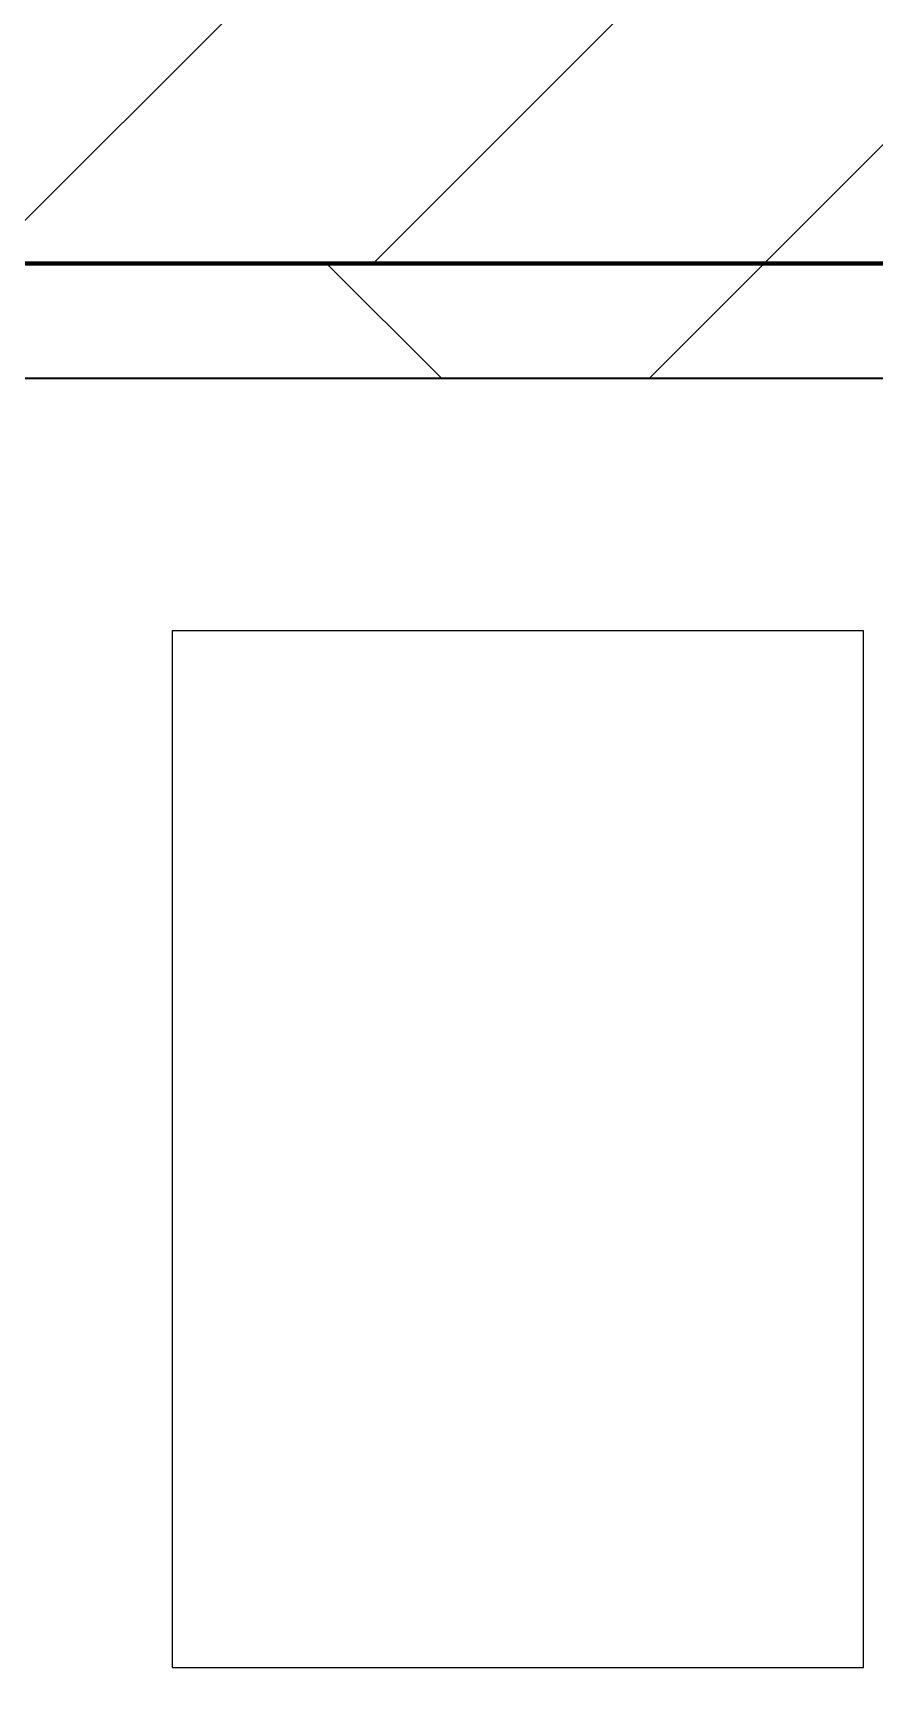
# Model space of a CAD drawing. Header units: millimetres. Extents: x -794868 to -715506, y -16735 to 22434.
# Drawn here: x -730593 to -730227, y 7328 to 8044 of the extents above; entities that cross this region are included whole.
import ezdxf
from ezdxf.xclip import XClip

# ---------------------------------------------------------------- set-up
doc = ezdxf.new("R2010")
doc.units = ezdxf.units.MM
doc.header["$XCLIPFRAME"] = 0
doc.layers.add('000 - WIPEOUT', color=250, linetype='Continuous')
doc.layers.add('A11_ALU.SOLID SHEET', color=2, linetype='Continuous')
for name, color, linetype, lineweight in [('A-GLAZ-CURT', 2, 'Continuous', 9), ('A-WALL', 5, 'Continuous', 35), ('A-WALL-FNSH', 2, 'Continuous', 35), ('A-WALL-PATT', 1, 'Continuous', 35)]:
    doc.layers.add(name, color=color, linetype=linetype, lineweight=lineweight)

# ---------------------------------------------------------------- blocks, each defined once
blk = doc.blocks.new('PPLS-PP19_Custom Tile Pattern - Custom Tile Pattern-V49-4262-01 ENLARGED UPPER PLATFORM LEVEL - REFLECTED CEILING PLAN - SHEET 3')
at = {"layer": 'A-GLAZ-CURT'}
for p, q in [((-300, 0), (300, 0)), ((300, 0), (-300, 0)), ((195.99, 0), (197.58, 0)), ((197.58, 0), (195.99, 0)), ((199.65, 0), (213.31, 0)), ((213.31, 0), (199.65, 0)), ((230.06, 0), (300, 0)), ((-300, -50), (300, -50)), ((300, -50), (-300, -50))]:
    blk.add_line(p, q, dxfattribs=at)
for points, knots in [([(-36.33, 0), (-36.43, 0), (-37.27, 0), (-45.02, 0), (-46.13, 0), (-60.59, 0), (-81.23, 0), (-99.51, 0), (-114.02, 0), (-117.28, 0), (-118.78, 0)], [-1855.773136, -1855.773136, -1855.773136, -1855.773136, -1810.870157, -1672.078046, -1405.135169, -1060.00838, -740.068933, -229.489605, -116.330425, 0, 0, 0, 0]), ([(-115.82, 0), (-114.96, 0), (-110.41, 0), (-96.78, 0), (-71.33, 0), (-42.53, 0), (-12.78, 0), (4.23, 0), (9.64, 0), (10.14, 0), (10.18, 0)], [-5724.064692, -5724.064692, -5724.064692, -5724.064692, -5430.283136, -5103.229623, -4799.173296, -4065.652676, -3589.737505, -3285.047089, -3066.359526, -3044.715262, -3044.715262, -3044.715262, -3044.715262]), ([(-29.03, 0), (-33.97, 0), (-43.74, 0), (-56.37, 0), (-71.66, 0), (-77.83, 0), (-82.66, 0), (-83.28, 0), (-83.28, 0)], [-2680.714891, -2680.714891, -2680.714891, -2680.714891, -2413.671296, -2161.752162, -2006.592567, -1646.621388, -1424.436217, -1393.971743, -1393.971743, -1393.971743, -1393.971743]), ([(-36.62, 0), (-36.62, 0), (-40.35, 0), (-44.32, 0), (-56.36, 0), (-68.57, 0), (-72.82, 0)], [-4069.478503, -4069.478503, -4069.478503, -4069.478503, -3858.647035, -3538.256648, -2842.901703, -2490.180003, -2490.180003, -2490.180003, -2490.180003]), ([(-72.82, 0), (-70.93, 0), (-61.44, 0), (-48.14, 0), (-36.49, 0), (-33.57, 0), (-29.94, 0), (-28.57, 0)], [-1173.556754, -1173.556754, -1173.556754, -1173.556754, -1073.56893, -651.549973, -296.515819, -83.513472, 0, 0, 0, 0]), ([(-72.25, 0), (-68.63, 0), (-60.64, 0), (-54.4, 0), (-48.53, 0), (-30.79, 0), (-18.03, 0), (8.61, 0), (15.02, 0), (22.91, 0), (31, 0), (39.04, 0), (51.19, 0), (58.74, 0), (61.34, 0), (61.45, 0)], [-4234.633075, -4234.633075, -4234.633075, -4234.633075, -4008.285538, -3689.699207, -3546.54457, -3315.260113, -2864.387349, -2439.246196, -2084.094819, -1956.422387, -1818.904206, -1645.594513, -1443.202566, -1228.752106, -1120.932285, -1120.932285, -1120.932285, -1120.932285]), ([(-6.03, 0), (-6.75, 0), (-14.59, 0), (-25.64, 0), (-40, 0), (-56.07, 0), (-67.14, 0), (-71.93, 0)], [-2557.56082, -2557.56082, -2557.56082, -2557.56082, -2518.50168, -2125.455881, -1792.521578, -1466.981642, -1217.886105, -1217.886105, -1217.886105, -1217.886105]), ([(-26.75, 0), (-27.82, 0), (-36.18, 0), (-51.19, 0), (-64.83, 0), (-71.7, 0)], [-8718.362214, -8718.362214, -8718.362214, -8718.362214, -8532.293389, -8073.216054, -7672.158748, -7672.158748, -7672.158748, -7672.158748]), ([(-66.39, 0), (-66.39, 0), (-63.63, 0), (-53.63, 0), (-34.42, 0), (-29.82, 0), (-29.19, 0)], [-2493.31794, -2493.31794, -2493.31794, -2493.31794, -2315.303971, -1809.437387, -963.711516, -666.19313, -666.19313, -666.19313, -666.19313]), ([(31.18, 0), (25.97, 0), (11.99, 0), (-16.92, 0), (-47.42, 0), (-65.77, 0), (-66.37, 0), (-66.38, 0)], [-4496.803627, -4496.803627, -4496.803627, -4496.803627, -4222.080604, -3745.412743, -2981.410125, -2542.574734, -2498.224237, -2498.224237, -2498.224237, -2498.224237]), ([(-63.63, 0), (-61.49, 0), (-57.39, 0), (-54.49, 0), (-45.2, 0), (-40.79, 0), (-40.46, 0), (-40.44, 0)], [-2969.237017, -2969.237017, -2969.237017, -2969.237017, -2851.217951, -2734.127174, -2474.780881, -2410.990208, -2350.645972, -2350.645972, -2350.645972, -2350.645972]), ([(-58.83, 0), (-58.37, 0), (-57.29, 0), (-54.23, 0), (-46.33, 0), (-42.62, 0), (-41.76, 0)], [-4859.52896, -4859.52896, -4859.52896, -4859.52896, -4680.891996, -4469.85053, -4321.566175, -4270.495146, -4270.495146, -4270.495146, -4270.495146]), ([(-51.83, 0), (-51.83, 0), (-51.78, 0), (-47.4, 0), (-46.01, 0), (-40.22, 0), (-36.78, 0)], [-632.814994, -632.814994, -632.814994, -632.814994, -627.965721, -508.377888, -260.442412, 0, 0, 0, 0]), ([(76.63, 0), (74.8, 0), (67.65, 0), (53.52, 0), (37, 0), (24.07, 0), (12.82, 0), (-2.9, 0), (-20.62, 0), (-32.81, 0), (-44.85, 0), (-51.43, 0), (-51.79, 0)], [-3095.572228, -3095.572228, -3095.572228, -3095.572228, -2950.589685, -2634.532728, -2313.748533, -2106.613311, -1925.670641, -1617.263037, -1290.787923, -1039.307308, -819.71621, -644.910881, -644.910881, -644.910881, -644.910881]), ([(-41.76, 0), (-39.9, 0), (-37.72, 0), (-36.92, 0), (-36.77, 0)], [-4270.495146, -4270.495146, -4270.495146, -4270.495146, -4161.040818, -4106.245333, -4106.245333, -4106.245333, -4106.245333]), ([(-36.78, 0), (-32.43, 0), (-22.42, 0), (-11.52, 0), (-5.98, 0)], [-6191.144455, -6191.144455, -6191.144455, -6191.144455, -5862.463379, -5546.233574, -5546.233574, -5546.233574, -5546.233574]), ([(-36.29, 0), (-36.29, 0), (-34.66, 0), (-28.88, 0), (-26.95, 0), (-26.54, 0)], [-9150.272121, -9150.272121, -9150.272121, -9150.272121, -9057.163041, -8919.836787, -8834.607043, -8834.607043, -8834.607043, -8834.607043]), ([(30.82, 0), (29.27, 0), (20.14, 0), (3.54, 0), (-16.58, 0), (-34.76, 0), (-36.04, 0)], [-10462.034656, -10462.034656, -10462.034656, -10462.034656, -10363.088938, -9884.23066, -9424.652049, -9182.880979, -9182.880979, -9182.880979, -9182.880979]), ([(-33.34, 0), (-33.34, 0), (-32.93, 0), (-31.16, 0), (-30.52, 0)], [-2415.024266, -2415.024266, -2415.024266, -2415.024266, -2357.633367, -2323.618664, -2323.618664, -2323.618664, -2323.618664]), ([(70.61, 0), (66.16, 0), (55.8, 0), (39.61, 0), (24.74, 0), (2.64, 0), (-17.84, 0), (-30.57, 0), (-31.82, 0), (-32, 0)], [-4647.237329, -4647.237329, -4647.237329, -4647.237329, -4326.416877, -4098.545751, -3766.694881, -3333.063701, -2994.501669, -2698.150104, -2614.070998, -2614.070998, -2614.070998, -2614.070998]), ([(-30.76, 0), (-30.73, 0), (-29.99, 0), (-23.47, 0), (-15.75, 0), (-15.19, 0)], [-54176.191683, -54176.191683, -54176.191683, -54176.191683, -54157.274271, -53749.15266, -53717.791567, -53717.791567, -53717.791567, -53717.791567]), ([(-30.52, 0), (-27.11, 0), (-19.95, 0), (-10.6, 0), (-4.95, 0)], [-2323.618664, -2323.618664, -2323.618664, -2323.618664, -2142.497158, -1854.7683, -1854.7683, -1854.7683, -1854.7683]), ([(-13, 0), (-14.35, 0), (-17.68, 0), (-25.97, 0), (-29.52, 0), (-30.21, 0)], [-55207.591944, -55207.591944, -55207.591944, -55207.591944, -54789.006179, -54461.685999, -54290.791712, -54290.791712, -54290.791712, -54290.791712]), ([(8.33, 0), (8.19, 0), (7.18, 0), (0.32, 0), (-13.89, 0), (-24.92, 0), (-29.03, 0)], [-3574.286521, -3574.286521, -3574.286521, -3574.286521, -3526.962355, -3285.499107, -2903.012179, -2680.714891, -2680.714891, -2680.714891, -2680.714891]), ([(-28.98, 0), (-28.66, 0), (-27.39, 0), (-24.45, 0), (-22.56, 0)], [-166.548282, -166.548282, -166.548282, -166.548282, -102.06493, 0, 0, 0, 0]), ([(-28.57, 0), (-26.93, 0), (-20.29, 0), (-11.45, 0), (2.08, 0), (13.15, 0), (21.24, 0), (24.62, 0), (24.72, 0), (24.72, 0)], [-5361.429781, -5361.429781, -5361.429781, -5361.429781, -5261.36855, -5050.479954, -4785.90057, -4596.498881, -4445.288762, -4384.376941, -4376.041937, -4376.041937, -4376.041937, -4376.041937]), ([(-22.56, 0), (-20.27, 0), (-17.03, 0), (-11.36, 0), (-7.66, 0), (-6.6, 0), (-6.44, 0)], [-56468.192263, -56468.192263, -56468.192263, -56468.192263, -56344.022017, -56303.229861, -56166.290093, -56124.392176, -56124.392176, -56124.392176, -56124.392176]), ([(-15.19, 0), (-13.07, 0), (7.48, 0), (35.92, 0), (55.72, 0), (62.76, 0)], [-461.142613, -461.142613, -461.142613, -461.142613, -429.606584, -390.253598, -368.75101, -368.75101, -368.75101, -368.75101]), ([(-6.54, 0), (-6.73, 0), (-7.2, 0), (-7.6, 0), (-7.79, 0)], [-56009.792147, -56009.792147, -56009.792147, -56009.792147, -55949.290093, -55895.192118, -55895.192118, -55895.192118, -55895.192118]), ([(-4.97, 0), (-1.69, 0), (15.39, 0), (43.36, 0), (70.92, 0), (82.12, 0), (83.66, 0)], [-5526.866221, -5526.866221, -5526.866221, -5526.866221, -5340.621928, -4573.028122, -4094.177415, -3869.465285, -3869.465285, -3869.465285, -3869.465285]), ([(9.32, 0), (9.08, 0), (7.65, 0), (3.31, 0), (-2.31, 0), (-4.93, 0)], [-2922.926651, -2922.926651, -2922.926651, -2922.926651, -2882.788014, -2720.818881, -2577.549238, -2577.549238, -2577.549238, -2577.549238]), ([(-4.06, 0), (-1.64, 0), (10.61, 0), (22.06, 0), (37.44, 0), (45.92, 0), (55.71, 0), (60.4, 0), (62.91, 0)], [-1839.531443, -1839.531443, -1839.531443, -1839.531443, -1716.209403, -1206.526904, -1089.329421, -901.315459, -753.071572, -598.339464, -598.339464, -598.339464, -598.339464]), ([(-2.63, 0), (-2.47, 0), (-1.22, 0), (4.92, 0), (15.97, 0), (22.54, 0), (24.49, 0)], [-226.825321, -226.825321, -226.825321, -226.825321, -220.269177, -206.416616, -198.214427, -187.717507, -187.717507, -187.717507, -187.717507]), ([(103.09, 0), (101.08, 0), (86.31, 0), (63.34, 0), (35.84, 0), (12, 0), (3.08, 0), (-1.67, 0), (-2.25, 0)], [-375.435014, -375.435014, -375.435014, -375.435014, -369.147452, -330.153101, -307.516438, -285.83788, -246.234814, -234.646884, -234.646884, -234.646884, -234.646884]), ([(24.69, 0), (24.54, 0), (20.99, 0), (15.48, 0), (10.8, 0), (9.63, 0)], [-4368.572414, -4368.572414, -4368.572414, -4368.572414, -4306.476363, -4080.000647, -3772.857994, -3772.857994, -3772.857994, -3772.857994]), ([(18.16, 0), (19.15, 0), (24.25, 0), (25.66, 0), (26.12, 0)], [-5700.113719, -5700.113719, -5700.113719, -5700.113719, -5554.232259, -5302.431367, -5302.431367, -5302.431367, -5302.431367]), ([(114.39, 0), (114.2, 0), (112.08, 0), (105.42, 0), (92.38, 0), (85.59, 0), (74.4, 0), (62.26, 0), (51.85, 0), (43.81, 0), (29.53, 0), (20.67, 0), (18.85, 0), (18.16, 0)], [-8148.58938, -8148.58938, -8148.58938, -8148.58938, -8105.191388, -7723.759874, -7531.75727, -7135.649961, -6924.452779, -6738.82075, -6548.303034, -6314.283804, -6135.05769, -5972.647715, -5832.674503, -5832.674503, -5832.674503, -5832.674503]), ([(27.44, 0), (27.9, 0), (29.54, 0), (38.07, 0), (53.39, 0), (71.67, 0), (84.83, 0), (86.01, 0), (92.51, 0), (94.33, 0)], [-5037.309798, -5037.309798, -5037.309798, -5037.309798, -4887.603822, -4705.298446, -4353.683244, -3960.84581, -3759.045785, -3336.541051, -2783.776468, -2783.776468, -2783.776468, -2783.776468]), ([(27.89, 0), (29.09, 0), (33.4, 0), (46.59, 0), (56.9, 0), (61.77, 0)], [-147.777612, -147.777612, -147.777612, -147.777612, -135.792042, -118.513713, -103.843727, -103.843727, -103.843727, -103.843727]), ([(53.18, 0), (53.06, 0), (52.22, 0), (44.99, 0), (36.46, 0), (30.82, 0)], [-622.740158, -622.740158, -622.740158, -622.740158, -566.066452, -360.610861, 0, 0, 0, 0]), ([(136.44, 0), (121.66, 0), (86.93, 0), (51.16, 0), (31.18, 0)], [-106.750556, -106.750556, -106.750556, -106.750556, -59.610984, 0, 0, 0, 0]), ([(62.96, 0), (60.27, 0), (55.25, 0), (46.51, 0), (41.18, 0), (36.02, 0), (35.54, 0), (35.54, 0)], [-350.489546, -350.489546, -350.489546, -350.489546, -341.267687, -334.000314, -326.15566, -319.318397, -317.489778, -317.489778, -317.489778, -317.489778]), ([(36.29, 0), (37.77, 0), (48.82, 0), (56.06, 0), (61.44, 0), (61.98, 0)], [-314.598523, -314.598523, -314.598523, -314.598523, -305.899624, -287.17622, -285.078974, -285.078974, -285.078974, -285.078974]), ([(61.47, 0), (61.47, 0), (61.21, 0), (54.61, 0), (53.71, 0), (53.56, 0)], [-1113.311073, -1113.311073, -1113.311073, -1113.311073, -1096.402191, -891.204116, -747.28819, -747.28819, -747.28819, -747.28819]), ([(62.91, 0), (71.87, 0), (96.61, 0), (119.77, 0), (128.14, 0), (129.98, 0)], [-283.88608, -283.88608, -283.88608, -283.88608, -249.500363, -194.761443, -174.380664, -174.380664, -174.380664, -174.380664]), ([(62.92, 0), (70.22, 0), (93.24, 0), (115.67, 0), (130.8, 0)], [-368.58942, -368.58942, -368.58942, -368.58942, -346.313304, -298.697726, -298.697726, -298.697726, -298.697726]), ([(62.92, 0), (64.52, 0), (77.63, 0), (100.57, 0), (116.36, 0), (128.63, 0), (128.95, 0)], [-102.697626, -102.697626, -102.697626, -102.697626, -97.899267, -63.759246, -39.050993, -35.895543, -35.895543, -35.895543, -35.895543]), ([(63.77, 0), (65.17, 0), (67.88, 0), (72.74, 0), (75.22, 0), (76.03, 0), (76.21, 0)], [-580.904666, -580.904666, -580.904666, -580.904666, -495.328968, -421.953223, -334.951786, -290.452333, -290.452333, -290.452333, -290.452333]), ([(130.8, 0), (123.25, 0), (104.55, 0), (79.73, 0), (65.6, 0), (63.83, 0)], [-439.966301, -439.966301, -439.966301, -439.966301, -401.860199, -357.622665, -351.497959, -351.497959, -351.497959, -351.497959]), ([(76.22, 0), (75.58, 0), (73.64, 0), (71.05, 0), (70.61, 0)], [-193.634889, -193.634889, -193.634889, -193.634889, -31.537676, 0, 0, 0, 0]), ([(94.4, 0), (94.4, 0), (94.64, 0), (99.11, 0), (108.97, 0), (120.79, 0), (139.94, 0), (163.31, 0), (185.23, 0), (193.62, 0), (194.69, 0), (194.79, 0)], [-2348.345796, -2348.345796, -2348.345796, -2348.345796, -2310.419338, -2233.599744, -2052.234781, -1843.028543, -1530.39897, -1095.004608, -529.74427, -295.064701, -265.121568, -265.121568, -265.121568, -265.121568]), ([(129.02, 0), (129.02, 0), (124.41, 0), (122.35, 0), (114.96, 0), (108.04, 0), (103.09, 0)], [-35.386604, -35.386604, -35.386604, -35.386604, -31.430235, -22.807238, -15.488593, 0, 0, 0, 0]), ([(157.9, 0), (156.77, 0), (151.67, 0), (143.29, 0), (134.04, 0), (126.24, 0), (118.6, 0), (114.23, 0), (111.98, 0), (105.66, 0), (105.23, 0), (105.23, 0)], [-10292.955006, -10292.955006, -10292.955006, -10292.955006, -10098.273015, -9847.788484, -9677.714971, -9567.007022, -9453.21225, -9220.200448, -9012.77275, -8966.157302, -8929.495943, -8929.495943, -8929.495943, -8929.495943]), ([(105.26, 0), (105.52, 0), (111.01, 0), (112.65, 0), (113.59, 0)], [-8920.561005, -8920.561005, -8920.561005, -8920.561005, -8814.835624, -8577.462505, -8577.462505, -8577.462505, -8577.462505]), ([(128.58, 0), (128.8, 0), (129.36, 0), (130.4, 0), (130.46, 0)], [-633.326174, -633.326174, -633.326174, -633.326174, -627.736123, -627.397831, -627.397831, -627.397831, -627.397831]), ([(168.37, 0), (167.68, 0), (162.47, 0), (151.19, 0), (134.52, 0), (130.85, 0)], [-543.375029, -543.375029, -543.375029, -543.375029, -530.793311, -458.593899, -440.056607, -440.056607, -440.056607, -440.056607]), ([(137.1, 0), (136, 0), (134.23, 0), (131.66, 0), (131.34, 0)], [-670.405967, -670.405967, -670.405967, -670.405967, -651.020627, -648.158091, -648.158091, -648.158091, -648.158091]), ([(131.35, 0), (132.86, 0), (139.96, 0), (152.67, 0), (161.24, 0), (162.19, 0), (162.75, 0)], [-625.910216, -625.910216, -625.910216, -625.910216, -618.981161, -602.094757, -592.980799, -581.414464, -581.414464, -581.414464, -581.414464]), ([(131.77, 0), (133.77, 0), (136.03, 0), (138.28, 0), (138.53, 0)], [-297.680547, -297.680547, -297.680547, -297.680547, -291.370682, -290.5735, -290.5735, -290.5735, -290.5735]), ([(193.8, 0), (193.33, 0), (190.11, 0), (183.13, 0), (171, 0), (161.95, 0), (161.28, 0), (158.35, 0), (157.85, 0), (157.77, 0)], [-11665.349007, -11665.349007, -11665.349007, -11665.349007, -11565.880756, -11105.624034, -10839.086983, -10768.332124, -10666.779182, -10580.760289, -10550.278881, -10550.278881, -10550.278881, -10550.278881]), ([(300, 0), (286.53, 0), (254.22, 0), (207.11, 0), (177.41, 0), (159.34, 0), (158.33, 0), (158.3, 0)], [-285.253232, -285.253232, -285.253232, -285.253232, -244.693688, -187.987675, -143.776725, -129.632772, -123.352749, -123.352749, -123.352749, -123.352749]), ([(159.07, 0), (159.13, 0), (160.84, 0), (165.21, 0), (174.15, 0), (184.63, 0), (195.43, 0), (198.66, 0)], [-115.643202, -115.643202, -115.643202, -115.643202, -114.681583, -87.660824, -65.295536, -41.623857, -31.672895, -31.672895, -31.672895, -31.672895]), ([(162.75, 0), (165.4, 0), (170.91, 0), (172.61, 0), (172.61, 0)], [-111.264224, -111.264224, -111.264224, -111.264224, -56.742688, -19.085662, -19.085662, -19.085662, -19.085662]), ([(198.38, 0), (190.77, 0), (181.77, 0), (174.27, 0), (169.67, 0), (168.99, 0)], [-8627.230601, -8627.230601, -8627.230601, -8627.230601, -8253.978395, -8152.463617, -8069.855175, -8069.855175, -8069.855175, -8069.855175]), ([(198.19, 0), (194.67, 0), (184.97, 0), (175.3, 0), (169.49, 0)], [-175.713466, -175.713466, -175.713466, -175.713466, -162.427601, -142.916156, -142.916156, -142.916156, -142.916156]), ([(171.51, 0), (176.48, 0), (193.23, 0), (201.73, 0), (208.81, 0), (213.9, 0), (241.96, 0), (266.73, 0), (281.71, 0), (291.71, 0), (296.52, 0), (297.86, 0), (298.09, 0)], [-7971.819559, -7971.819559, -7971.819559, -7971.819559, -7784.112253, -7606.717214, -7289.299508, -7042.621073, -6582.165592, -6068.460911, -5766.029927, -5566.724884, -5280.360606, -5199.253518, -5199.253518, -5199.253518, -5199.253518]), ([(172.07, 0), (177.66, 0), (186.57, 0), (195.72, 0), (198.7, 0)], [-255.364076, -255.364076, -255.364076, -255.364076, -237.955587, -227.912968, -227.912968, -227.912968, -227.912968]), ([(247.1, 0), (246.76, 0), (245.04, 0), (238.34, 0), (226.56, 0), (221.1, 0), (208.41, 0), (200.43, 0), (198.67, 0)], [-9649.085549, -9649.085549, -9649.085549, -9649.085549, -9581.591397, -9406.094246, -9221.510254, -9016.44624, -8717.832359, -8631.97109, -8631.97109, -8631.97109, -8631.97109]), ([(215.22, 0), (214.62, 0), (210.55, 0), (206.19, 0), (200.81, 0), (198.69, 0)], [-203.825446, -203.825446, -203.825446, -203.825446, -198.527383, -184.406837, -176.352121, -176.352121, -176.352121, -176.352121]), ([(199.28, 0), (200.25, 0), (203.42, 0), (207.47, 0), (213.96, 0), (215.11, 0)], [-227.252096, -227.252096, -227.252096, -227.252096, -223.92608, -215.862851, -208.75215, -208.75215, -208.75215, -208.75215]), ([(199.47, 0), (201.54, 0), (211.57, 0), (219.42, 0), (230.06, 0)], [-30.838187, -30.838187, -30.838187, -30.838187, -24.459831, 0, 0, 0, 0]), ([(300, 0), (288.22, 0), (262, 0), (230.43, 0), (219.94, 0), (219.02, 0)], [-12528.858583, -12528.858583, -12528.858583, -12528.858583, -11905.454923, -11162.864862, -10856.732305, -10856.732305, -10856.732305, -10856.732305]), ([(219.9, 0), (220.86, 0), (227.84, 0), (242.06, 0), (246.54, 0), (246.96, 0)], [-10670.940496, -10670.940496, -10670.940496, -10670.940496, -10511.382485, -9925.173265, -9834.877357, -9834.877357, -9834.877357, -9834.877357]), ([(284.76, 0), (284.76, 0), (285.09, 0), (287.47, 0), (293.59, 0), (297.76, 0), (300, 0)], [-4110.630118, -4110.630118, -4110.630118, -4110.630118, -4053.389046, -3959.664717, -3862.421465, -3746.95702, -3746.95702, -3746.95702, -3746.95702]), ([(297.38, 0), (295.84, 0), (291.62, 0), (285.38, 0), (284.87, 0)], [-4803.172655, -4803.172655, -4803.172655, -4803.172655, -4358.271401, -4143.037883, -4143.037883, -4143.037883, -4143.037883])]:
    blk.add_open_spline(points, degree=3, knots=knots, dxfattribs=at)
for points in [[(-39.84, 0), (-39.08, 0), (-38.11, 0), (-37.36, 0)], [(24.49, 0), (25.23, 0), (25.72, 0), (26.04, 0)], [(80.35, 0), (79.57, 0), (78.27, 0), (76.63, 0)], [(84.06, 0), (83.48, 0), (82.41, 0), (81.72, 0)], [(130.73, 0), (130.1, 0), (129.52, 0), (129.11, 0)], [(131.81, 0), (132.93, 0), (133.84, 0), (134.6, 0)], [(168.74, 0), (168.74, 0), (169.81, 0), (171.51, 0)], [(195.11, 0), (194.91, 0), (194.44, 0), (193.8, 0)]]:
    blk.add_open_spline(points, degree=3, dxfattribs=at)
blk = doc.blocks.new('PPLS-PP19_Custom Tile Pattern - Custom Tile Pattern-V50-4262-01 ENLARGED UPPER PLATFORM LEVEL - REFLECTED CEILING PLAN - SHEET 3')
at = {"layer": 'A-GLAZ-CURT'}
for p, q in [((-300, 0), (300, 0)), ((300, 0), (-300, 0)), ((-293.07, 0), (-275.75, 0)), ((-275.75, 0), (-293.07, 0)), ((-300, -50), (300, -50)), ((300, -50), (-300, -50))]:
    blk.add_line(p, q, dxfattribs=at)
at = {"layer": 'A-GLAZ-CURT', "flags": 128}
for points in [[(-300, 0), (-291.56, 0), (-283.3, 0)], [(-283.55, 0), (-291.73, 0), (-300, 0)]]:
    blk.add_lwpolyline(points, dxfattribs=at)
at = {"layer": 'A-GLAZ-CURT'}
for points, knots in [([(-300, 0), (-284.65, 0), (-236.57, 0), (-179.32, 0), (-143.3, 0), (-130.76, 0)], [-5323.127839, -5323.127839, -5323.127839, -5323.127839, -4502.809032, -2700.551212, -1330.78196, -1330.78196, -1330.78196, -1330.78196]), ([(-129.81, 0), (-131.47, 0), (-155.84, 0), (-202.69, 0), (-262.56, 0), (-294.48, 0), (-300, 0)], [-17284.478258, -17284.478258, -17284.478258, -17284.478258, -17136.203329, -15131.813646, -13729.592194, -13439.944408, -13439.944408, -13439.944408, -13439.944408])]:
    blk.add_open_spline(points, degree=3, knots=knots, dxfattribs=at)
blk = doc.blocks.new('*U685')
at = {"layer": 'A-GLAZ-CURT', "rotation": 180}
for name, p in [('PPLS-PP19_Custom Tile Pattern - Custom Tile Pattern-V50-4262-01 ENLARGED UPPER PLATFORM LEVEL - REFLECTED CEILING PLAN - SHEET 3', (13800, 4315)), ('PPLS-PP19_Custom Tile Pattern - Custom Tile Pattern-V49-4262-01 ENLARGED UPPER PLATFORM LEVEL - REFLECTED CEILING PLAN - SHEET 3', (14400, 4315))]:
    blk.add_blockref(name, p, dxfattribs=at)
blk = doc.blocks.new('*U1030')
at = {"color": 3}
blk.add_wipeout([(-225, -5850), (225, -5850), (225, -6150), (-225, -6150)], dxfattribs=at).dxf.layer = '000 - WIPEOUT'
at = {"layer": 'A11_ALU.SOLID SHEET', "color": 0, "linetype": 'ByBlock'}
blk.add_lwpolyline([(-225, -6150), (225, -6150), (225, -5850), (-225, -5850)], close=True, dxfattribs=at)
blk = doc.blocks.new('*U2281')
blk.add_lwpolyline([(-1246.65, 550), (17930.33, 550), (17930.33, 4315), (-1246.65, 4315)], close=True)
at = {"layer": 'A11_ALU.SOLID SHEET', "color": 0, "linetype": 'ByBlock', "rotation": 90}
blk.add_blockref('*U1030', (8300, 3980.5), dxfattribs=at)

msp = doc.modelspace()

# ---------------------------------------------------------------- block references
at = {"layer": 'A11_ALU.SOLID SHEET'}
ref = msp.add_blockref('*U2281', (-744682.37, 3579.02), dxfattribs=at)
XClip(ref).set_block_clipping_path([(-45801.3280238605, -9620.0077451947), (23704.0078937773, 10334.9999958097)])

# ---------------------------------------------------------------- next in the draw order: hatches: boundary and pattern name
at = {"layer": 'A-WALL-PATT', "lineweight": 9}
h = msp.add_hatch(dxfattribs=at)
h.set_pattern_fill('FP_2', color=256, style=0, pattern_type=2)
h.set_pattern_definition([(45, (0, 0), (-84.852814, 84.852814), [])])
h.paths.add_polyline_path([(-726702.04, 7944.02), (-726702.04, 8144.02), (-745928.95, 8144.02), (-745928.95, 7944.02), (-741941.23, 7944.02), (-741939.02, 7948.97), (-741927.94, 7944.02), (-737141.23, 7944.02), (-737139.02, 7948.97), (-737127.94, 7944.02), (-727494.49, 7944.02)])
h = msp.add_hatch(dxfattribs=at)
h.set_pattern_fill('FP_3', color=256, style=0, pattern_type=2)
h.set_pattern_definition([(45, (0, 0), (-212.13203, 212.13203), []), (135, (0, 0), (-212.13203, -212.13203), [])])
h.paths.add_polyline_path([(-726752.04, 7894.02), (-726702.04, 7894.02), (-726702.04, 7944.02), (-737127.94, 7944.02), (-737091.55, 7927.76), (-737089.44, 7931.09), (-737082.37, 7934.02), (-737075.3, 7931.09), (-737072.37, 7924.02), (-737072.37, 7919.2), (-737016.03, 7894.02), (-727494.49, 7894.02)])
h.paths.add_polyline_path([(-737675.94, 7894.02), (-737126.34, 7894.02), (-737157.37, 7907.88), (-737141.23, 7944.02), (-741927.94, 7944.02), (-741891.55, 7927.76), (-741889.44, 7931.09), (-741882.37, 7934.02), (-741875.3, 7931.09), (-741872.37, 7924.02), (-741872.37, 7919.2), (-741816.03, 7894.02), (-737811.69, 7894.02)])
h.paths.add_polyline_path([(-742087.9, 7894.02), (-741926.34, 7894.02), (-741957.37, 7907.88), (-741941.23, 7944.02), (-745928.95, 7944.02), (-745928.95, 7894.02), (-742155.77, 7894.02)])

# ---------------------------------------------------------------- next in the draw order: linework, layer by layer
at = {"layer": 'A-WALL', "color": 7, "lineweight": 70}
for p, q in [((-726702.04, 7944.02), (-735982.37, 7944.02)), ((-735982.37, 7944.02), (-726702.04, 7944.02))]:
    msp.add_line(p, q, dxfattribs=at)
at = {"layer": 'A-WALL-FNSH', "color": 250}
msp.add_line((-726752.04, 7894.02), (-735982.37, 7894.02), dxfattribs=at)

# ---------------------------------------------------------------- next in the draw order: block references
msp.add_blockref('*U685', (-744682.37, 3579.02))

doc.saveas('drawing.dxf')
